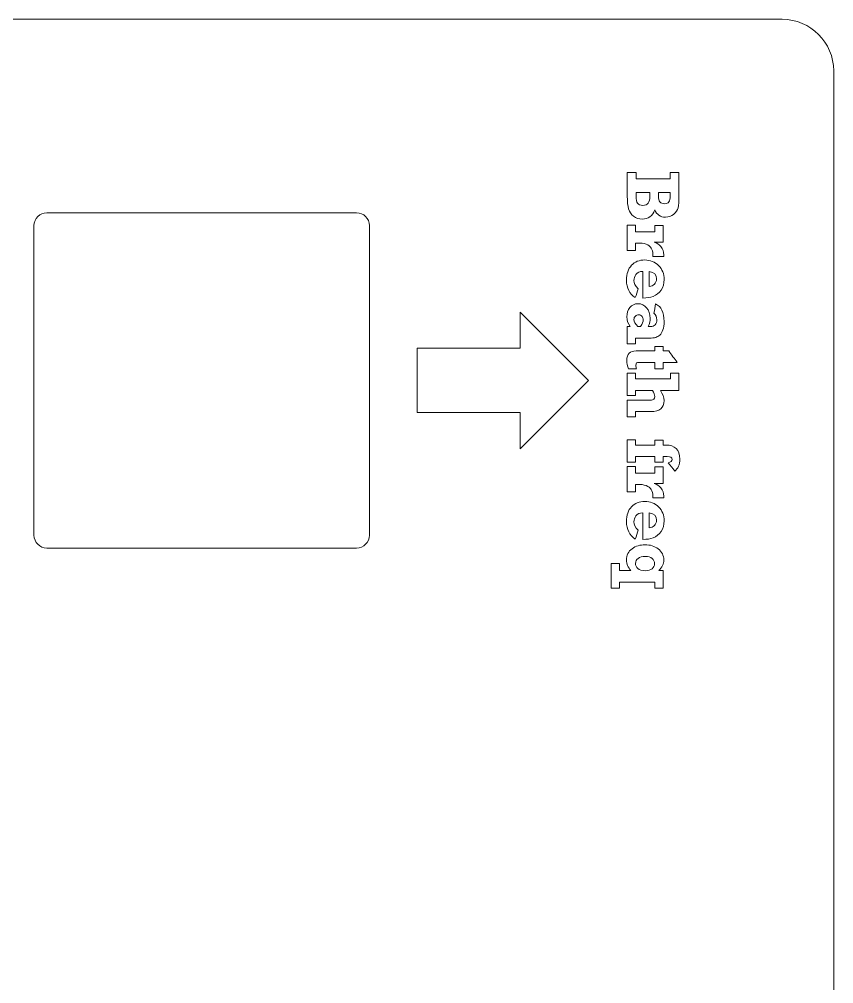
# Model space of a CAD drawing. Header units: millimetres. Extents: x 0 to 57, y -80 to 0.
# Drawn here: x 25.43 to 57, y -37.39 to 0 of the extents above; entities that cross this region are included whole.
import ezdxf

# ---------------------------------------------------------------- set-up
doc = ezdxf.new("R2010")
doc.units = ezdxf.units.MM
doc.layers.add('1', color=7, linetype='CONTINUOUS', true_color=0xffffff)

msp = doc.modelspace()

# ---------------------------------------------------------------- linework, layer by layer
at = {"layer": '1', "color": 163, "linetype": 'CONTINUOUS', "lineweight": 18}
for p, q in [((55, 0), (2, 0)), ((57, -80), (57, -2)), ((26.5, -7.5), (38.5, -7.5)), ((26, -20), (26, -8)), ((39, -8), (39, -20)), ((44.85, -11.35), (44.85, -12.75)), ((47.5, -14), (44.85, -11.35)), ((40.85, -12.75), (40.85, -15.25)), ((44.85, -12.75), (40.85, -12.75)), ((44.85, -16.65), (47.5, -14)), ((40.85, -15.25), (44.85, -15.25)), ((44.85, -15.25), (44.85, -16.65)), ((38.5, -20.5), (26.5, -20.5))]:
    msp.add_line(p, q, dxfattribs=at)
msp.add_arc((55, -2), 2, 0, 90, dxfattribs=at)
at = {"layer": '1', "color": 163, "linetype": 'CONTINUOUS', "lineweight": 18, "extrusion": (0, 0, -1)}
for centre, start, end in [((-26.5, -8), 0, 90), ((-38.5, -8), 90, 180), ((-26.5, -20), 270, 0), ((-38.5, -20), 180, 270)]:
    msp.add_arc(centre, 0.5, start, end, dxfattribs=at)
at = {"layer": '1', "color": 163, "linetype": 'CONTINUOUS', "lineweight": 18}
for points in [[(49, -6.855), (49, -6.551), (49, -6.246), (49, -5.942)], [(49, -5.942), (49.113, -5.942), (49.225, -5.942), (49.338, -5.942)], [(49.338, -5.942), (49.338, -6.024), (49.338, -6.106), (49.338, -6.188)], [(50.662, -6.188), (50.662, -6.106), (50.662, -6.024), (50.662, -5.942)], [(50.662, -5.942), (50.775, -5.942), (50.887, -5.942), (51, -5.942)], [(49.338, -6.188), (49.779, -6.188), (50.221, -6.188), (50.662, -6.188)], [(49.873, -6.709), (49.695, -6.709), (49.516, -6.709), (49.338, -6.709)], [(50.662, -6.709), (50.511, -6.709), (50.361, -6.709), (50.211, -6.709)], [(49, -8.959), (49, -8.632), (49, -8.306), (49, -7.98)], [(49, -7.98), (49.107, -7.98), (49.214, -7.98), (49.321, -7.98)], [(49.321, -7.98), (49.321, -8.065), (49.321, -8.151), (49.321, -8.237)], [(50.07, -8.237), (50.07, -8.156), (50.07, -8.076), (50.07, -7.995)], [(50.07, -7.995), (50.177, -7.995), (50.284, -7.995), (50.392, -7.995)], [(50.392, -7.995), (50.392, -8.211), (50.392, -8.428), (50.392, -8.644)], [(49.321, -8.237), (49.571, -8.237), (49.82, -8.237), (50.07, -8.237)], [(49.321, -8.959), (49.214, -8.959), (49.107, -8.959), (49, -8.959)], [(49.321, -8.681), (49.321, -8.774), (49.321, -8.866), (49.321, -8.959)], [(50.392, -8.644), (50.274, -8.644), (50.156, -8.644), (50.038, -8.644)], [(50.412, -9.2), (50.272, -9.2), (50.132, -9.2), (49.992, -9.2)], [(49.604, -10.809), (49.604, -10.463), (49.604, -10.118), (49.604, -9.772)], [(49.851, -9.779), (49.851, -9.974), (49.851, -10.168), (49.851, -10.362)], [(49.256, -10.125), (49.256, -10.231), (49.311, -10.339), (49.42, -10.447)], [(49.42, -10.447), (49.383, -10.562), (49.346, -10.677), (49.309, -10.792)], [(50.032, -11.394), (50.054, -11.275), (50.075, -11.155), (50.097, -11.036)], [(49, -12.583), (49, -12.36), (49, -12.138), (49, -11.915)], [(49, -11.915), (49.036, -11.915), (49.073, -11.915), (49.109, -11.915)], [(49.401, -11.915), (49.439, -11.915), (49.477, -11.915), (49.515, -11.915)], [(49.321, -12.583), (49.214, -12.583), (49.107, -12.583), (49, -12.583)], [(49.321, -12.359), (49.321, -12.434), (49.321, -12.508), (49.321, -12.583)], [(50.07, -12.858), (50.07, -12.799), (50.07, -12.74), (50.07, -12.681)], [(50.07, -12.681), (50.177, -12.681), (50.284, -12.681), (50.392, -12.681)], [(50.392, -12.681), (50.392, -12.74), (50.392, -12.799), (50.392, -12.858)], [(50.392, -12.858), (50.465, -12.858), (50.537, -12.858), (50.61, -12.858)], [(50.61, -12.858), (50.717, -13.006), (50.823, -13.154), (50.929, -13.302)], [(50.07, -13.558), (50.07, -13.473), (50.07, -13.388), (50.07, -13.302)], [(50.929, -13.302), (50.75, -13.302), (50.571, -13.302), (50.392, -13.302)], [(50.392, -13.302), (50.392, -13.388), (50.392, -13.473), (50.392, -13.558)], [(49, -14.585), (49, -14.296), (49, -14.008), (49, -13.719)], [(49, -13.719), (49.107, -13.719), (49.214, -13.719), (49.321, -13.719)], [(49.358, -13.558), (49.255, -13.558), (49.153, -13.558), (49.05, -13.558)], [(49.321, -13.719), (49.321, -13.794), (49.321, -13.869), (49.321, -13.943)], [(50.392, -13.558), (50.284, -13.558), (50.177, -13.558), (50.07, -13.558)], [(50.679, -13.943), (50.679, -13.869), (50.679, -13.794), (50.679, -13.719)], [(50.679, -13.719), (50.786, -13.719), (50.893, -13.719), (51, -13.719)], [(51, -13.719), (51, -13.942), (51, -14.164), (51, -14.387)], [(49.321, -13.943), (49.774, -13.943), (50.226, -13.943), (50.679, -13.943)], [(49.977, -14.387), (49.758, -14.387), (49.539, -14.387), (49.321, -14.387)], [(49.321, -14.387), (49.321, -14.453), (49.321, -14.519), (49.321, -14.585)], [(51, -14.387), (50.76, -14.387), (50.52, -14.387), (50.28, -14.387)], [(49.321, -14.585), (49.214, -14.585), (49.107, -14.585), (49, -14.585)], [(49, -15.413), (49, -15.197), (49, -14.981), (49, -14.765)], [(49.321, -15.209), (49.321, -15.277), (49.321, -15.345), (49.321, -15.413)], [(49.321, -15.413), (49.214, -15.413), (49.107, -15.413), (49, -15.413)], [(49, -17.171), (49, -16.883), (49, -16.595), (49, -16.307)], [(49, -16.307), (49.107, -16.307), (49.214, -16.307), (49.321, -16.307)], [(49.321, -16.307), (49.321, -16.374), (49.321, -16.441), (49.321, -16.508)], [(50.07, -16.508), (50.07, -16.446), (50.07, -16.384), (50.07, -16.321)], [(50.07, -16.321), (50.177, -16.321), (50.284, -16.321), (50.392, -16.321)], [(50.392, -16.321), (50.392, -16.384), (50.392, -16.446), (50.392, -16.508)], [(49.321, -16.508), (49.571, -16.508), (49.82, -16.508), (50.07, -16.508)], [(49.321, -17.171), (49.214, -17.171), (49.107, -17.171), (49, -17.171)], [(50.07, -16.953), (49.82, -16.953), (49.571, -16.953), (49.321, -16.953)], [(49.321, -16.953), (49.321, -17.026), (49.321, -17.098), (49.321, -17.171)], [(50.07, -17.171), (50.07, -17.098), (50.07, -17.026), (50.07, -16.953)], [(50.392, -17.171), (50.284, -17.171), (50.177, -17.171), (50.07, -17.171)], [(50.392, -16.953), (50.392, -17.026), (50.392, -17.098), (50.392, -17.171)], [(50.839, -17.514), (50.755, -17.406), (50.671, -17.299), (50.587, -17.192)], [(49, -18.316), (49, -17.99), (49, -17.663), (49, -17.337)], [(49, -17.337), (49.107, -17.337), (49.214, -17.337), (49.321, -17.337)], [(49.321, -17.337), (49.321, -17.422), (49.321, -17.508), (49.321, -17.594)], [(50.07, -17.594), (50.07, -17.513), (50.07, -17.433), (50.07, -17.352)], [(50.07, -17.352), (50.177, -17.352), (50.284, -17.352), (50.392, -17.352)], [(50.392, -17.352), (50.392, -17.569), (50.392, -17.785), (50.392, -18.001)], [(49.321, -17.594), (49.571, -17.594), (49.82, -17.594), (50.07, -17.594)], [(49.321, -18.316), (49.214, -18.316), (49.107, -18.316), (49, -18.316)], [(49.321, -18.038), (49.321, -18.131), (49.321, -18.223), (49.321, -18.316)], [(50.392, -18.001), (50.274, -18.001), (50.156, -18.001), (50.038, -18.001)], [(50.412, -18.558), (50.272, -18.558), (50.132, -18.558), (49.992, -18.558)], [(49.604, -20.166), (49.604, -19.821), (49.604, -19.475), (49.604, -19.13)], [(49.851, -19.137), (49.851, -19.331), (49.851, -19.525), (49.851, -19.719)], [(49.256, -19.482), (49.256, -19.589), (49.311, -19.696), (49.42, -19.804)], [(49.42, -19.804), (49.383, -19.919), (49.346, -20.034), (49.309, -20.149)], [(48.372, -22.058), (48.372, -21.739), (48.372, -21.42), (48.372, -21.101)], [(48.372, -21.101), (48.479, -21.101), (48.585, -21.101), (48.692, -21.101)], [(48.692, -21.101), (48.692, -21.192), (48.692, -21.283), (48.692, -21.374)], [(48.692, -21.374), (48.842, -21.374), (48.992, -21.374), (49.142, -21.374)], [(50.218, -21.374), (50.276, -21.374), (50.334, -21.374), (50.392, -21.374)], [(50.392, -21.374), (50.392, -21.602), (50.392, -21.83), (50.392, -22.058)], [(48.692, -22.058), (48.585, -22.058), (48.479, -22.058), (48.372, -22.058)], [(50.07, -21.818), (49.611, -21.818), (49.151, -21.818), (48.692, -21.818)], [(48.692, -21.818), (48.692, -21.898), (48.692, -21.978), (48.692, -22.058)], [(50.07, -22.058), (50.07, -21.978), (50.07, -21.898), (50.07, -21.818)], [(50.392, -22.058), (50.284, -22.058), (50.177, -22.058), (50.07, -22.058)]]:
    msp.add_open_spline(points, degree=3, dxfattribs=at)
for points, knots in [([(51, -5.942), (51, -6.246), (51, -6.551), (51, -7.057), (50.988, -7.208), (50.942, -7.405), (50.884, -7.49), (50.703, -7.634), (50.597, -7.67), (50.281, -7.67), (50.143, -7.576), (50.062, -7.389)], [0, 0, 0, 0, 0.245953, 0.245953, 0.409292, 0.409292, 0.572832, 0.572832, 0.736847, 0.736847, 1, 1, 1, 1]), ([(49.338, -6.709), (49.338, -6.757), (49.338, -6.806), (49.338, -6.988), (49.357, -7.081), (49.434, -7.187), (49.501, -7.213), (49.7, -7.213), (49.771, -7.185), (49.852, -7.07), (49.872, -6.98), (49.873, -6.806), (49.873, -6.757), (49.873, -6.709)], [0, 0, 0, 0, 0.074916, 0.074916, 0.279006, 0.279006, 0.483096, 0.483096, 0.698588, 0.698588, 0.915043, 0.915043, 1, 1, 1, 1]), ([(50.211, -6.709), (50.211, -6.757), (50.211, -6.806), (50.211, -6.957), (50.228, -7.032), (50.297, -7.127), (50.358, -7.151), (50.524, -7.151), (50.58, -7.128), (50.613, -7.082)], [0, 0, 0, 0, 0.14287, 0.14287, 0.439116, 0.439116, 0.733172, 0.733172, 1, 1, 1, 1]), ([(50.613, -7.082), (50.646, -7.035), (50.662, -6.954), (50.662, -6.795), (50.662, -6.752), (50.662, -6.709)], [0, 0, 0, 0, 0.728814, 0.728814, 1, 1, 1, 1]), ([(50.062, -7.389), (49.973, -7.628), (49.814, -7.748), (49.451, -7.748), (49.338, -7.711), (49.149, -7.562), (49.085, -7.466), (49.017, -7.231), (49, -7.067), (49, -6.855)], [0, 0, 0, 0, 0.365555, 0.365555, 0.576651, 0.576651, 0.787746, 0.787746, 1, 1, 1, 1]), ([(49.992, -9.2), (49.992, -9.088), (49.98, -8.996), (49.929, -8.855), (49.875, -8.796), (49.706, -8.704), (49.607, -8.681), (49.435, -8.681), (49.378, -8.681), (49.321, -8.681)], [0, 0, 0, 0, 0.288512, 0.288512, 0.574397, 0.574397, 0.858874, 0.858874, 1, 1, 1, 1]), ([(50.038, -8.644), (50.14, -8.669), (50.228, -8.725), (50.376, -8.903), (50.413, -9.007), (50.413, -9.149), (50.413, -9.172), (50.412, -9.2)], [0, 0, 0, 0, 0.461051, 0.461051, 0.921832, 0.921832, 1, 1, 1, 1]), ([(49.309, -10.792), (49.082, -10.647), (48.968, -10.421), (48.968, -9.868), (49.033, -9.676), (49.292, -9.401), (49.462, -9.332), (49.888, -9.332), (50.067, -9.404), (50.355, -9.687), (50.426, -9.868), (50.426, -10.246), (50.386, -10.384), (50.225, -10.616), (50.125, -10.697), (49.885, -10.786), (49.752, -10.809), (49.604, -10.809)], [0, 0, 0, 0, 0.16721, 0.16721, 0.30045, 0.30045, 0.433691, 0.433691, 0.569317, 0.569317, 0.704943, 0.704943, 0.803246, 0.803246, 0.90155, 0.90155, 1, 1, 1, 1]), ([(49.604, -9.772), (49.477, -9.779), (49.388, -9.819), (49.282, -9.966), (49.256, -10.043), (49.256, -10.125)], [0, 0, 0, 0, 0.5, 0.5, 1, 1, 1, 1]), ([(49.851, -10.362), (49.929, -10.352), (49.995, -10.321), (50.104, -10.22), (50.131, -10.152), (50.131, -9.901), (50.038, -9.806), (49.851, -9.779)], [0, 0, 0, 0, 0.25776, 0.25776, 0.516904, 0.516904, 1, 1, 1, 1]), ([(49.109, -11.915), (49.023, -11.795), (48.98, -11.668), (48.98, -11.397), (49.019, -11.278), (49.176, -11.077), (49.282, -11.027), (49.547, -11.027), (49.659, -11.08), (49.839, -11.291), (49.884, -11.427), (49.884, -11.687), (49.861, -11.794), (49.814, -11.915)], [0, 0, 0, 0, 0.174231, 0.174231, 0.354811, 0.354811, 0.535391, 0.535391, 0.717445, 0.717445, 0.898962, 0.898962, 1, 1, 1, 1]), ([(50.097, -11.036), (50.316, -11.139), (50.426, -11.364), (50.426, -11.845), (50.411, -11.956), (50.351, -12.132), (50.312, -12.198), (50.216, -12.284), (50.164, -12.314), (50.049, -12.35), (49.957, -12.359), (49.659, -12.359), (49.49, -12.359), (49.321, -12.359)], [0, 0, 0, 0, 0.327502, 0.327502, 0.454524, 0.454524, 0.580852, 0.580852, 0.70718, 0.70718, 0.833508, 0.833508, 1, 1, 1, 1]), ([(49.515, -11.915), (49.582, -11.807), (49.615, -11.721), (49.615, -11.606), (49.601, -11.56), (49.541, -11.477), (49.498, -11.456), (49.39, -11.456), (49.347, -11.473), (49.274, -11.54), (49.256, -11.583), (49.256, -11.718), (49.304, -11.811), (49.401, -11.915)], [0, 0, 0, 0, 0.191906, 0.191906, 0.343496, 0.343496, 0.496023, 0.496023, 0.63535, 0.63535, 0.776834, 0.776834, 1, 1, 1, 1]), ([(49.814, -11.915), (49.842, -11.915), (49.87, -11.915), (49.97, -11.915), (50.028, -11.891), (50.119, -11.794), (50.142, -11.73), (50.142, -11.55), (50.105, -11.465), (50.032, -11.394)], [0, 0, 0, 0, 0.109958, 0.109958, 0.383462, 0.383462, 0.658504, 0.658504, 1, 1, 1, 1]), ([(49.05, -13.558), (49.003, -13.444), (48.98, -13.332), (48.98, -12.98), (49.101, -12.858), (49.585, -12.858), (49.827, -12.858), (50.07, -12.858)], [0, 0, 0, 0, 0.183432, 0.183432, 0.590958, 0.590958, 1, 1, 1, 1]), ([(49.358, -13.323), (49.339, -13.337), (49.329, -13.369), (49.329, -13.46), (49.339, -13.507), (49.358, -13.558)], [0, 0, 0, 0, 0.547619, 0.547619, 1, 1, 1, 1]), ([(50.07, -13.302), (49.869, -13.302), (49.668, -13.302), (49.413, -13.302), (49.376, -13.309), (49.358, -13.323)], [0, 0, 0, 0, 0.784961, 0.784961, 1, 1, 1, 1]), ([(50.28, -14.387), (50.377, -14.526), (50.426, -14.658), (50.426, -15.067), (50.255, -15.209), (49.716, -15.209), (49.518, -15.209), (49.321, -15.209)], [0, 0, 0, 0, 0.215768, 0.215768, 0.713258, 0.713258, 1, 1, 1, 1]), ([(50.027, -14.73), (50.051, -14.706), (50.064, -14.671), (50.064, -14.558), (50.035, -14.478), (49.977, -14.387)], [0, 0, 0, 0, 0.414286, 0.414286, 1, 1, 1, 1]), ([(49, -14.765), (49.298, -14.765), (49.595, -14.765), (49.958, -14.765), (50.003, -14.753), (50.027, -14.73)], [0, 0, 0, 0, 0.820208, 0.820208, 1, 1, 1, 1]), ([(50.392, -16.508), (50.434, -16.508), (50.477, -16.508), (50.666, -16.508), (50.789, -16.554), (50.986, -16.735), (51.035, -16.87), (51.035, -17.267), (50.969, -17.421), (50.839, -17.514)], [0, 0, 0, 0, 0.083123, 0.083123, 0.369319, 0.369319, 0.654668, 0.654668, 1, 1, 1, 1]), ([(50.587, -17.192), (50.687, -17.163), (50.737, -17.122), (50.737, -16.991), (50.673, -16.953), (50.493, -16.953), (50.443, -16.953), (50.392, -16.953)], [0, 0, 0, 0, 0.335252, 0.335252, 0.81131, 0.81131, 1, 1, 1, 1]), ([(49.992, -18.558), (49.992, -18.445), (49.98, -18.354), (49.929, -18.212), (49.875, -18.153), (49.706, -18.062), (49.607, -18.038), (49.435, -18.038), (49.378, -18.038), (49.321, -18.038)], [0, 0, 0, 0, 0.288512, 0.288512, 0.574397, 0.574397, 0.858874, 0.858874, 1, 1, 1, 1]), ([(50.038, -18.001), (50.14, -18.026), (50.228, -18.083), (50.376, -18.26), (50.413, -18.365), (50.413, -18.506), (50.413, -18.53), (50.412, -18.558)], [0, 0, 0, 0, 0.461051, 0.461051, 0.921832, 0.921832, 1, 1, 1, 1]), ([(49.309, -20.149), (49.082, -20.004), (48.968, -19.778), (48.968, -19.225), (49.033, -19.034), (49.292, -18.759), (49.462, -18.69), (49.888, -18.69), (50.067, -18.761), (50.355, -19.044), (50.426, -19.225), (50.426, -19.604), (50.386, -19.741), (50.225, -19.973), (50.125, -20.054), (49.885, -20.144), (49.752, -20.166), (49.604, -20.166)], [0, 0, 0, 0, 0.16721, 0.16721, 0.30045, 0.30045, 0.433691, 0.433691, 0.569317, 0.569317, 0.704943, 0.704943, 0.803246, 0.803246, 0.90155, 0.90155, 1, 1, 1, 1]), ([(49.604, -19.13), (49.477, -19.136), (49.388, -19.177), (49.282, -19.323), (49.256, -19.4), (49.256, -19.482)], [0, 0, 0, 0, 0.5, 0.5, 1, 1, 1, 1]), ([(49.851, -19.719), (49.929, -19.709), (49.995, -19.678), (50.104, -19.578), (50.131, -19.509), (50.131, -19.259), (50.038, -19.164), (49.851, -19.137)], [0, 0, 0, 0, 0.25776, 0.25776, 0.516904, 0.516904, 1, 1, 1, 1]), ([(49.142, -21.374), (49.026, -21.254), (48.968, -21.119), (48.968, -20.778), (49.04, -20.63), (49.328, -20.423), (49.496, -20.372), (49.883, -20.372), (50.053, -20.425), (50.341, -20.64), (50.413, -20.783), (50.413, -21.113), (50.348, -21.25), (50.218, -21.374)], [0, 0, 0, 0, 0.139113, 0.139113, 0.315623, 0.315623, 0.492569, 0.492569, 0.671498, 0.671498, 0.849997, 0.849997, 1, 1, 1, 1]), ([(49.964, -20.903), (49.903, -20.853), (49.815, -20.828), (49.578, -20.828), (49.484, -20.851), (49.35, -20.947), (49.317, -21.014), (49.317, -21.173), (49.347, -21.239), (49.409, -21.294)], [0, 0, 0, 0, 0.249486, 0.249486, 0.509415, 0.509415, 0.767967, 0.767967, 1, 1, 1, 1]), ([(49.409, -21.294), (49.471, -21.349), (49.568, -21.377), (49.815, -21.377), (49.902, -21.351), (50.024, -21.25), (50.055, -21.184), (50.055, -21.02), (50.025, -20.953), (49.964, -20.903)], [0, 0, 0, 0, 0.280046, 0.280046, 0.518143, 0.518143, 0.757486, 0.757486, 1, 1, 1, 1])]:
    msp.add_open_spline(points, degree=3, knots=knots, dxfattribs=at)

doc.saveas('drawing.dxf')
